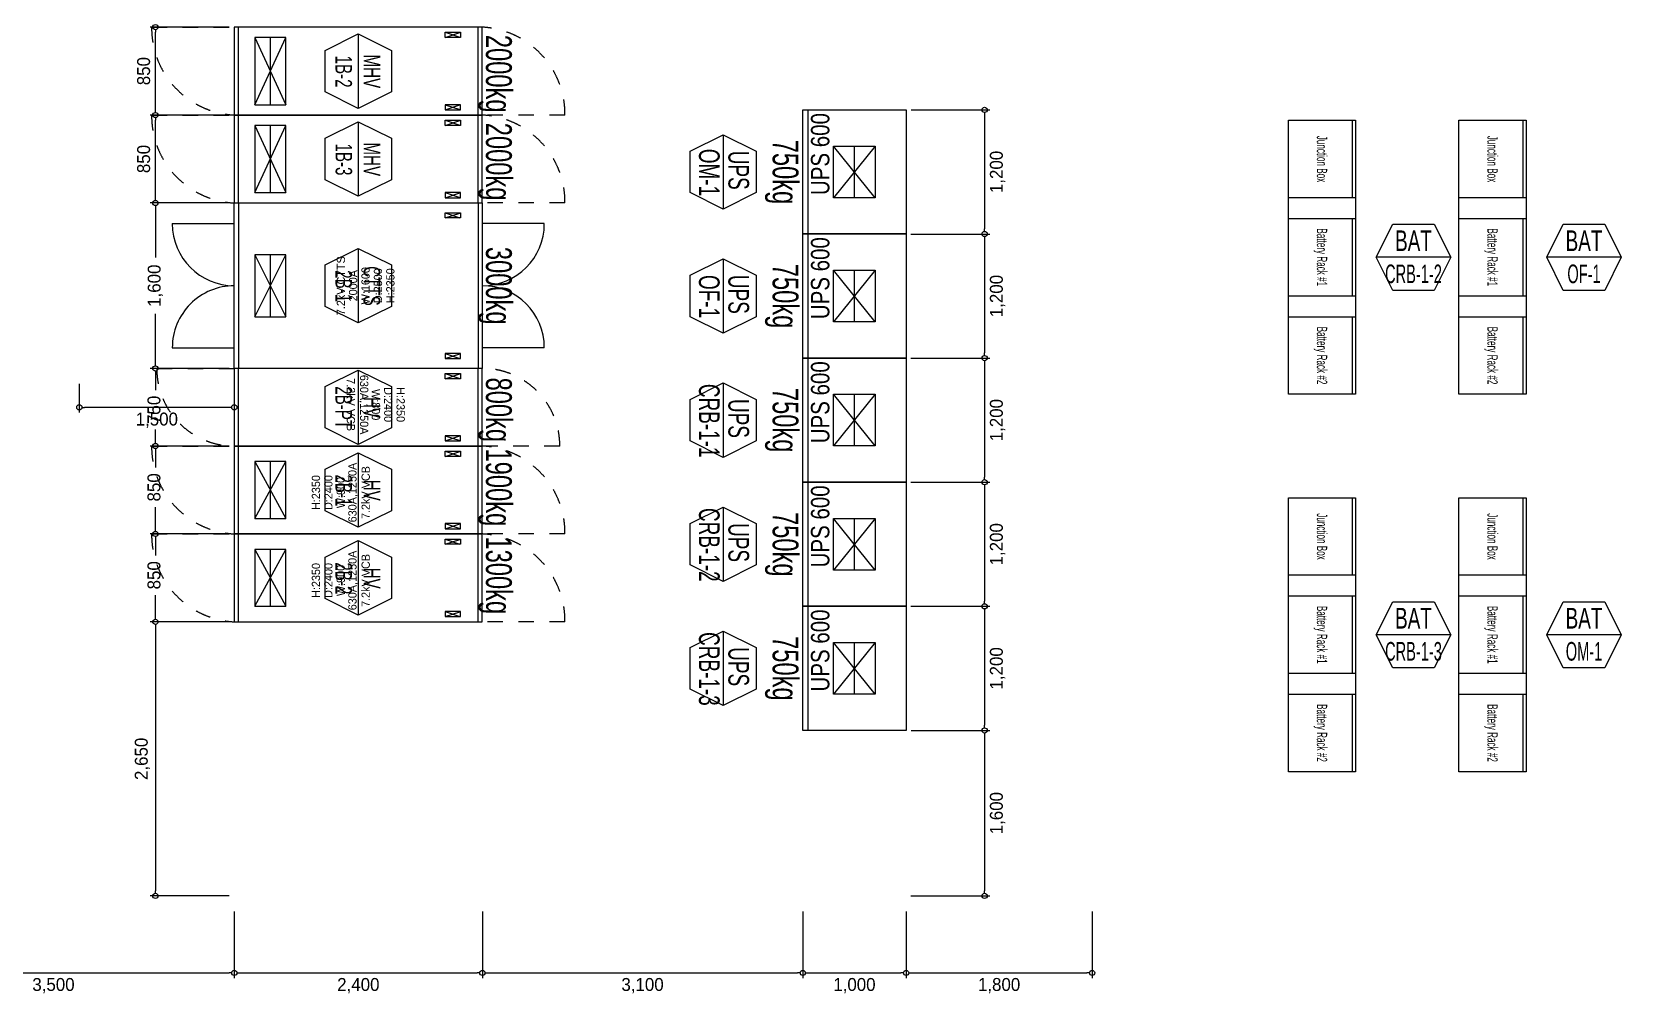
# Model space of a CAD drawing. Header units: millimetres. Extents: x 89978 to 501025, y -351975 to 835730.
# Drawn here: x 145494 to 160874, y -245645 to -236340 of the extents above; entities that cross this region are included whole.
import ezdxf
from ezdxf.enums import TextEntityAlignment as Align

# ---------------------------------------------------------------- set-up
doc = ezdxf.new("R2010")
doc.units = ezdxf.units.MM
doc.header["$LTSCALE"] = 150
doc.linetypes.add('D1', pattern=[3, 1, -1, 1])
doc.layers.get('Defpoints').update_dxf_attribs({"color": 150})
for name, color, linetype in [('------00 Switch Gear', 3, 'Continuous'), ('------00 Switch Gear_Number', 1, 'Continuous'), ('-----36 Dimension', 1, 'Continuous'), ('20251030_전기하중검토', 241, 'Continuous'), ('e-panel-name', 7, 'Continuous')]:
    doc.layers.add(name, color=color, linetype=linetype)
doc.layers.add('NOPLOT', color=191, linetype='Continuous', plot=False)
doc.styles.add('ELEC', font='')
doc.styles.get('ELEC').set_extended_font_data('Dotum')
doc.dimstyles.new('ELEC', dxfattribs={"dimscale": 100, "dimtxt": 2, "dimasz": 1, "dimexe": 2, "dimexo": 1, "dimgap": 1, "dimtad": 1, "dimdec": 0, "dimrnd": 0.25, "dimzin": 9, "dimdsep": 32, "dimlunit": 6, "dimtxsty": 'ELEC', "dimblk": 'Z_DOT', "dimcen": 3, "dimclrd": 7, "dimclre": 7, "dimclrt": 3, "dimadec": 0, "dimazin": 0, "dimtfac": 1, "dimtdec": 0, "dimtix": 1, "dimtmove": 2, "dimatfit": 1, "dimfxl": 1, "dimarcsym": 0})

# ---------------------------------------------------------------- blocks, each defined once
blk = doc.blocks.new('A$C2e8f9a8b')
at = {"color": 0}
blk.add_line((30, 750), (30, 0), dxfattribs=at)
blk.add_lwpolyline([(650, 0), (0, 0), (0, 750), (650, 750)], close=True, dxfattribs=at)
blk = doc.blocks.new('UPS 600kV')
at = {"layer": '------00 Switch Gear'}
blk.add_line((800, 850), (-402, 850), dxfattribs=at)
blk.add_lwpolyline([(798, -100), (-402, -100), (-402, 900), (798, 900)], close=True, dxfattribs=at)
at = {"layer": 'NOPLOT'}
for p, q in [((-52, 199), (448, 601)), ((448, 199), (-52, 601)), ((-52, 400), (448, 400))]:
    blk.add_line(p, q, dxfattribs=at)
blk.add_lwpolyline([(448, 601), (448, 199), (-52, 199), (-52, 601)], close=True, dxfattribs=at)
at = {"layer": 'NOPLOT', "style": 'ELEC', "width": 0.85}
blk.add_text('UPS 600', height=178.2, dxfattribs=at).set_placement((-26, 731), align=Align.MIDDLE_LEFT)
blk = doc.blocks.new('850X2400')
at = {"layer": '------00 Switch Gear'}
for p, q in [((-2360, 850), (-2360, 0)), ((-40, 850), (-40, 0))]:
    blk.add_line(p, q, dxfattribs=at)
at = {"layer": '------00 Switch Gear', "linetype": 'D1'}
for p, q in [((-2040, 800), (-2190, 750)), ((-2040, 750), (-2190, 800)), ((-2040, 50), (-2190, 100)), ((-2040, 100), (-2190, 50))]:
    blk.add_line(p, q, dxfattribs=at)
at = {"layer": '------00 Switch Gear'}
blk.add_lwpolyline([(-2400, 850), (-2400, 0), (0, 0), (0, 850)], close=True, dxfattribs=at)
at = {"layer": '------00 Switch Gear', "linetype": 'D1'}
for points in [[(-2190, 800), (-2190, 750), (-2040, 750), (-2040, 800)], [(-2190, 50), (-2190, 100), (-2040, 100), (-2040, 50)]]:
    blk.add_lwpolyline(points, close=True, dxfattribs=at)
at = {"layer": 'NOPLOT', "linetype": 'D1'}
for p, q in [((-3200, 850), (-2400, 850)), ((800, 0), (0, 0))]:
    blk.add_line(p, q, dxfattribs=at)
for centre, start, end in [((-2356, 843), 179.5156, 267.013), ((-44, 7), 359.5156, 87.013)]:
    blk.add_arc(centre, 844, start, end, dxfattribs=at)
blk = doc.blocks.new('_DOTBLANK')
at = {"color": 0, "linetype": 'ByBlock'}
blk.add_line((-0.5, 0), (-1, 0), dxfattribs=at)
blk.add_circle((0, 0), 0.5, dxfattribs=at)
blk = doc.blocks.new('*D839')
at = {"layer": '-----36 Dimension', "color": 0, "lineweight": -2, "transparency": 16777216}
for p, q in [((147404, -237995), (146640, -237995)), ((146690, -238045), (146690, -238523)), ((146690, -239545), (146690, -239067)), ((147404, -239595), (146640, -239595))]:
    blk.add_line(p, q, dxfattribs=at)
at = {"layer": 'Defpoints', "color": 0, "transparency": 16777216}
for p in [(147454, -237995), (146690, -239595), (147454, -239595)]:
    blk.add_point(p, dxfattribs=at)
at = {"layer": '-----36 Dimension', "color": 0, "lineweight": -2, "transparency": 16777216, "xscale": 50, "yscale": 50, "zscale": 50}
for p, rotation in [((146690, -237995), 90), ((146690, -239595), 270)]:
    blk.add_blockref('_DOTBLANK', p, dxfattribs=dict(at, rotation=rotation))
at = {"layer": '-----36 Dimension', "color": 0, "transparency": 16777216, "insert": (146690, -238795), "char_height": 125, "attachment_point": 5, "rotation": 90, "style": 'ELEC'}
blk.add_mtext('1,600', dxfattribs=at)
blk = doc.blocks.new('Z_DOT')
for p, q in [((-2, 0), (2, 0)), ((0, -2), (0, 2))]:
    blk.add_line(p, q)
for radius in [2.5, 1.25]:
    blk.add_circle((0, 0), radius)
blk = doc.blocks.new('1600X2400')
at = {"layer": '------00 Switch Gear', "linetype": 'Continuous'}
for p, q in [((-2360, 855), (-2360, 1600)), ((-42, 0), (-42, 1600)), ((-2360, 0), (-2360, 855))]:
    blk.add_line(p, q, dxfattribs=at)
at = {"layer": '------00 Switch Gear', "linetype": 'D1'}
for p, q in [((-2040, 1505), (-2190, 1455)), ((-2040, 1455), (-2190, 1505)), ((-2040, 95), (-2190, 145)), ((-2040, 145), (-2190, 95))]:
    blk.add_line(p, q, dxfattribs=at)
at = {"layer": '------00 Switch Gear'}
blk.add_lwpolyline([(0, 1600), (0, 0), (-2400, 0), (-2400, 1600)], close=True, dxfattribs=at)
at = {"layer": '------00 Switch Gear', "linetype": 'D1'}
for points in [[(-2190, 1505), (-2190, 1455), (-2040, 1455), (-2040, 1505)], [(-2190, 95), (-2190, 145), (-2040, 145), (-2040, 95)]]:
    blk.add_lwpolyline(points, close=True, dxfattribs=at)
at = {"layer": 'NOPLOT', "linetype": 'ByBlock'}
for p, q in [((-3000, 1400), (-2400, 1400)), ((600, 1400), (0, 1400)), ((-3000, 200), (-2400, 200)), ((600, 200), (0, 200))]:
    blk.add_line(p, q, dxfattribs=at)
for centre, start, end in [((-2400, 1400), 180, 270), ((0, 1400), 270, 0), ((-2400, 200), 90, 180), ((0, 200), 0, 90)]:
    blk.add_arc(centre, 600, start, end, dxfattribs=at)
blk = doc.blocks.new('*D840')
at = {"layer": '-----36 Dimension', "color": 0, "lineweight": -2, "transparency": 16777216}
for p, q in [((147404, -239595), (146640, -239595)), ((146690, -239645), (146690, -239806)), ((146690, -240295), (146690, -240184)), ((147404, -240345), (146640, -240345))]:
    blk.add_line(p, q, dxfattribs=at)
at = {"layer": 'Defpoints', "color": 0, "transparency": 16777216}
for p in [(147454, -239595), (146690, -240345), (147454, -240345)]:
    blk.add_point(p, dxfattribs=at)
at = {"layer": '-----36 Dimension', "color": 0, "lineweight": -2, "transparency": 16777216, "xscale": 50, "yscale": 50, "zscale": 50}
for p, rotation in [((146690, -239595), 90), ((146690, -240345), 270)]:
    blk.add_blockref('_DOTBLANK', p, dxfattribs=dict(at, rotation=rotation))
at = {"layer": '-----36 Dimension', "color": 0, "transparency": 16777216, "insert": (146677, -239995), "char_height": 125, "attachment_point": 5, "rotation": 90, "style": 'ELEC'}
blk.add_mtext('750', dxfattribs=at)
blk = doc.blocks.new('750X2400')
at = {"layer": '------00 Switch Gear'}
for p, q in [((-2360, 750), (-2360, 0)), ((-42, 750), (-42, 0))]:
    blk.add_line(p, q, dxfattribs=at)
at = {"layer": '------00 Switch Gear', "linetype": 'D1'}
for p, q in [((-2040, 700), (-2190, 650)), ((-2040, 650), (-2190, 700)), ((-2040, 50), (-2190, 100)), ((-2040, 100), (-2190, 50))]:
    blk.add_line(p, q, dxfattribs=at)
at = {"layer": '------00 Switch Gear'}
blk.add_lwpolyline([(-2400, 750), (-2400, 0), (0, 0), (0, 750)], close=True, dxfattribs=at)
at = {"layer": '------00 Switch Gear', "linetype": 'D1'}
for points in [[(-2190, 700), (-2190, 650), (-2040, 650), (-2040, 700)], [(-2190, 50), (-2190, 100), (-2040, 100), (-2040, 50)]]:
    blk.add_lwpolyline(points, close=True, dxfattribs=at)
at = {"layer": 'NOPLOT', "linetype": 'D1'}
for p, q in [((-3150, 750), (-2400, 750)), ((750, 0), (0, 0))]:
    blk.add_line(p, q, dxfattribs=at)
for centre, start, end in [((-2400, 750), 180, 270), ((0, 0), 0, 90)]:
    blk.add_arc(centre, 750, start, end, dxfattribs=at)
blk = doc.blocks.new('*D846')
at = {"layer": '-----36 Dimension', "color": 0, "lineweight": -2, "transparency": 16777216}
for p, q in [((143954, -244845), (143954, -245489)), ((147454, -244845), (147454, -245489)), ((144004, -245439), (147404, -245439))]:
    blk.add_line(p, q, dxfattribs=at)
at = {"layer": 'Defpoints', "color": 0, "transparency": 16777216}
for p in [(143954, -243595), (147454, -243595, 0), (147454, -245439)]:
    blk.add_point(p, dxfattribs=at)
at = {"layer": '-----36 Dimension', "color": 0, "lineweight": -2, "transparency": 16777216, "xscale": 50, "yscale": 50, "zscale": 50, "rotation": 180}
blk.add_blockref('_DOTBLANK', (143954, -245439), dxfattribs=at)
at = {"layer": '-----36 Dimension', "color": 0, "lineweight": -2, "transparency": 16777216, "xscale": 50, "yscale": 50, "zscale": 50}
blk.add_blockref('_DOTBLANK', (147454, -245439), dxfattribs=at)
at = {"layer": '-----36 Dimension', "color": 0, "transparency": 16777216, "insert": (145704, -245563), "char_height": 125, "attachment_point": 5, "style": 'ELEC'}
blk.add_mtext('3,500', dxfattribs=at)
blk = doc.blocks.new('*D847')
at = {"layer": '-----36 Dimension', "color": 0, "lineweight": -2, "transparency": 16777216}
for p, q in [((147454, -244845), (147454, -245489)), ((149854, -244845), (149854, -245489)), ((147504, -245439), (149804, -245439))]:
    blk.add_line(p, q, dxfattribs=at)
at = {"layer": 'Defpoints', "color": 0, "transparency": 16777216}
for p in [(147454, -243595, 0), (149854, -243595), (149854, -245439)]:
    blk.add_point(p, dxfattribs=at)
at = {"layer": '-----36 Dimension', "color": 0, "lineweight": -2, "transparency": 16777216, "xscale": 50, "yscale": 50, "zscale": 50, "rotation": 180}
blk.add_blockref('_DOTBLANK', (147454, -245439), dxfattribs=at)
at = {"layer": '-----36 Dimension', "color": 0, "lineweight": -2, "transparency": 16777216, "xscale": 50, "yscale": 50, "zscale": 50}
blk.add_blockref('_DOTBLANK', (149854, -245439), dxfattribs=at)
at = {"layer": '-----36 Dimension', "color": 0, "transparency": 16777216, "insert": (148654, -245563), "char_height": 125, "attachment_point": 5, "style": 'ELEC'}
blk.add_mtext('2,400', dxfattribs=at)
blk = doc.blocks.new('*D848')
at = {"layer": '-----36 Dimension', "color": 0, "lineweight": -2, "transparency": 16777216}
for p, q in [((149854, -244845), (149854, -245489)), ((152954, -244845), (152954, -245489)), ((149904, -245439), (152904, -245439))]:
    blk.add_line(p, q, dxfattribs=at)
at = {"layer": 'Defpoints', "color": 0, "transparency": 16777216}
for p in [(149854, -243595), (152954, -243595), (152954, -245439)]:
    blk.add_point(p, dxfattribs=at)
at = {"layer": '-----36 Dimension', "color": 0, "lineweight": -2, "transparency": 16777216, "xscale": 50, "yscale": 50, "zscale": 50, "rotation": 180}
blk.add_blockref('_DOTBLANK', (149854, -245439), dxfattribs=at)
at = {"layer": '-----36 Dimension', "color": 0, "lineweight": -2, "transparency": 16777216, "xscale": 50, "yscale": 50, "zscale": 50}
blk.add_blockref('_DOTBLANK', (152954, -245439), dxfattribs=at)
at = {"layer": '-----36 Dimension', "color": 0, "transparency": 16777216, "insert": (151404, -245563), "char_height": 125, "attachment_point": 5, "style": 'ELEC'}
blk.add_mtext('3,100', dxfattribs=at)
blk = doc.blocks.new('*D849')
at = {"layer": '-----36 Dimension', "color": 0, "lineweight": -2, "transparency": 16777216}
for p, q in [((153954, -244845), (153954, -245489)), ((155754, -244845), (155754, -245489)), ((154004, -245439), (155704, -245439))]:
    blk.add_line(p, q, dxfattribs=at)
at = {"layer": 'Defpoints', "color": 0, "transparency": 16777216}
for p in [(153954, -243595), (155754, -243595), (155754, -245439)]:
    blk.add_point(p, dxfattribs=at)
at = {"layer": '-----36 Dimension', "color": 0, "lineweight": -2, "transparency": 16777216, "xscale": 50, "yscale": 50, "zscale": 50, "rotation": 180}
blk.add_blockref('_DOTBLANK', (153954, -245439), dxfattribs=at)
at = {"layer": '-----36 Dimension', "color": 0, "lineweight": -2, "transparency": 16777216, "xscale": 50, "yscale": 50, "zscale": 50}
blk.add_blockref('_DOTBLANK', (155754, -245439), dxfattribs=at)
at = {"layer": '-----36 Dimension', "color": 0, "transparency": 16777216, "insert": (154854, -245563), "char_height": 125, "attachment_point": 5, "style": 'ELEC'}
blk.add_mtext('1,800', dxfattribs=at)
blk = doc.blocks.new('*D850')
at = {"layer": '-----36 Dimension', "color": 0, "lineweight": -2, "transparency": 16777216}
for p, q in [((154004, -241895), (154764, -241895)), ((154714, -241945), (154714, -243045)), ((154004, -243095), (154764, -243095))]:
    blk.add_line(p, q, dxfattribs=at)
at = {"layer": 'Defpoints', "color": 0, "transparency": 16777216}
for p in [(153954, -241895, 0), (153954, -243095, 0), (154714, -243095)]:
    blk.add_point(p, dxfattribs=at)
at = {"layer": '-----36 Dimension', "color": 0, "lineweight": -2, "transparency": 16777216, "xscale": 50, "yscale": 50, "zscale": 50}
for p, rotation in [((154714, -241895), 90), ((154714, -243095), 270)]:
    blk.add_blockref('_DOTBLANK', p, dxfattribs=dict(at, rotation=rotation))
at = {"layer": '-----36 Dimension', "color": 0, "transparency": 16777216, "insert": (154839, -242495), "char_height": 125, "attachment_point": 5, "rotation": 90, "style": 'ELEC'}
blk.add_mtext('1,200', dxfattribs=at)
blk = doc.blocks.new('*D851')
at = {"layer": '-----36 Dimension', "color": 0, "lineweight": -2, "transparency": 16777216}
for p, q in [((154004, -240695), (154764, -240695)), ((154714, -240745), (154714, -241845)), ((154000, -241895), (154764, -241895))]:
    blk.add_line(p, q, dxfattribs=at)
at = {"layer": 'Defpoints', "color": 0, "transparency": 16777216}
for p in [(153954, -240695, 0), (153950, -241895, 0), (154714, -241895)]:
    blk.add_point(p, dxfattribs=at)
at = {"layer": '-----36 Dimension', "color": 0, "lineweight": -2, "transparency": 16777216, "xscale": 50, "yscale": 50, "zscale": 50}
for p, rotation in [((154714, -240695), 90), ((154714, -241895), 270)]:
    blk.add_blockref('_DOTBLANK', p, dxfattribs=dict(at, rotation=rotation))
at = {"layer": '-----36 Dimension', "color": 0, "transparency": 16777216, "insert": (154839, -241295), "char_height": 125, "attachment_point": 5, "rotation": 90, "style": 'ELEC'}
blk.add_mtext('1,200', dxfattribs=at)
blk = doc.blocks.new('*D852')
at = {"layer": '-----36 Dimension', "color": 0, "lineweight": -2, "transparency": 16777216}
for p, q in [((154004, -239495), (154764, -239495)), ((154714, -239545), (154714, -240645)), ((154000, -240695), (154764, -240695))]:
    blk.add_line(p, q, dxfattribs=at)
at = {"layer": 'Defpoints', "color": 0, "transparency": 16777216}
for p in [(153954, -239495, 0), (153950, -240695, 0), (154714, -240695)]:
    blk.add_point(p, dxfattribs=at)
at = {"layer": '-----36 Dimension', "color": 0, "lineweight": -2, "transparency": 16777216, "xscale": 50, "yscale": 50, "zscale": 50}
for p, rotation in [((154714, -239495), 90), ((154714, -240695), 270)]:
    blk.add_blockref('_DOTBLANK', p, dxfattribs=dict(at, rotation=rotation))
at = {"layer": '-----36 Dimension', "color": 0, "transparency": 16777216, "insert": (154839, -240095), "char_height": 125, "attachment_point": 5, "rotation": 90, "style": 'ELEC'}
blk.add_mtext('1,200', dxfattribs=at)
blk = doc.blocks.new('*D853')
at = {"layer": '-----36 Dimension', "color": 0, "lineweight": -2, "transparency": 16777216}
for p, q in [((154004, -238295), (154764, -238295)), ((154714, -238345), (154714, -239445)), ((154000, -239495), (154764, -239495))]:
    blk.add_line(p, q, dxfattribs=at)
at = {"layer": 'Defpoints', "color": 0, "transparency": 16777216}
for p in [(153954, -238295, 0), (153950, -239495, 0), (154714, -239495)]:
    blk.add_point(p, dxfattribs=at)
at = {"layer": '-----36 Dimension', "color": 0, "lineweight": -2, "transparency": 16777216, "xscale": 50, "yscale": 50, "zscale": 50}
for p, rotation in [((154714, -238295), 90), ((154714, -239495), 270)]:
    blk.add_blockref('_DOTBLANK', p, dxfattribs=dict(at, rotation=rotation))
at = {"layer": '-----36 Dimension', "color": 0, "transparency": 16777216, "insert": (154839, -238895), "char_height": 125, "attachment_point": 5, "rotation": 90, "style": 'ELEC'}
blk.add_mtext('1,200', dxfattribs=at)
blk = doc.blocks.new('*D854')
at = {"layer": '-----36 Dimension', "color": 0, "lineweight": -2, "transparency": 16777216}
for p, q in [((154004, -237095), (154764, -237095)), ((154714, -237145), (154714, -238245)), ((154000, -238295), (154764, -238295))]:
    blk.add_line(p, q, dxfattribs=at)
at = {"layer": 'Defpoints', "color": 0, "transparency": 16777216}
for p in [(153954, -237095, 0), (153950, -238295, 0), (154714, -238295)]:
    blk.add_point(p, dxfattribs=at)
at = {"layer": '-----36 Dimension', "color": 0, "lineweight": -2, "transparency": 16777216, "xscale": 50, "yscale": 50, "zscale": 50}
for p, rotation in [((154714, -237095), 90), ((154714, -238295), 270)]:
    blk.add_blockref('_DOTBLANK', p, dxfattribs=dict(at, rotation=rotation))
at = {"layer": '-----36 Dimension', "color": 0, "transparency": 16777216, "insert": (154839, -237695), "char_height": 125, "attachment_point": 5, "rotation": 90, "style": 'ELEC'}
blk.add_mtext('1,200', dxfattribs=at)
blk = doc.blocks.new('*D899')
at = {"layer": '-----36 Dimension', "color": 0, "lineweight": -2, "transparency": 16777216}
for p, q in [((147404, -237145), (146640, -237145)), ((146690, -237945), (146690, -237195)), ((147404, -237995), (146640, -237995))]:
    blk.add_line(p, q, dxfattribs=at)
at = {"layer": 'Defpoints', "color": 0, "transparency": 16777216}
for p in [(146690, -237145), (147454, -237145), (147454, -237995)]:
    blk.add_point(p, dxfattribs=at)
at = {"layer": '-----36 Dimension', "color": 0, "lineweight": -2, "transparency": 16777216, "xscale": 50, "yscale": 50, "zscale": 50}
for p, rotation in [((146690, -237145), 90), ((146690, -237995), 270)]:
    blk.add_blockref('_DOTBLANK', p, dxfattribs=dict(at, rotation=rotation))
at = {"layer": '-----36 Dimension', "color": 0, "transparency": 16777216, "insert": (146577, -237570), "char_height": 125, "attachment_point": 5, "rotation": 90, "style": 'ELEC'}
blk.add_mtext('850', dxfattribs=at)
blk = doc.blocks.new('*D856')
at = {"layer": '-----36 Dimension', "color": 0, "lineweight": -2, "transparency": 16777216}
for p, q in [((147404, -236295), (146640, -236295)), ((146690, -237095), (146690, -236345)), ((147404, -237145), (146640, -237145))]:
    blk.add_line(p, q, dxfattribs=at)
at = {"layer": 'Defpoints', "color": 0, "transparency": 16777216}
for p in [(146690, -236295), (147454, -236295), (147454, -237145)]:
    blk.add_point(p, dxfattribs=at)
at = {"layer": '-----36 Dimension', "color": 0, "lineweight": -2, "transparency": 16777216, "xscale": 50, "yscale": 50, "zscale": 50}
for p, rotation in [((146690, -236295), 90), ((146690, -237145), 270)]:
    blk.add_blockref('_DOTBLANK', p, dxfattribs=dict(at, rotation=rotation))
at = {"layer": '-----36 Dimension', "color": 0, "transparency": 16777216, "insert": (146577, -236720), "char_height": 125, "attachment_point": 5, "rotation": 90, "style": 'ELEC'}
blk.add_mtext('850', dxfattribs=at)
blk = doc.blocks.new('*D860')
at = {"layer": '-----36 Dimension', "color": 0, "lineweight": -2, "transparency": 16777216}
for p, q in [((152954, -244845), (152954, -245489)), ((153954, -244845), (153954, -245489)), ((153004, -245439), (153904, -245439))]:
    blk.add_line(p, q, dxfattribs=at)
at = {"layer": 'Defpoints', "color": 0, "transparency": 16777216}
for p in [(152954, -243595), (153954, -243595), (153954, -245439)]:
    blk.add_point(p, dxfattribs=at)
at = {"layer": '-----36 Dimension', "color": 0, "lineweight": -2, "transparency": 16777216, "xscale": 50, "yscale": 50, "zscale": 50, "rotation": 180}
blk.add_blockref('_DOTBLANK', (152954, -245439), dxfattribs=at)
at = {"layer": '-----36 Dimension', "color": 0, "lineweight": -2, "transparency": 16777216, "xscale": 50, "yscale": 50, "zscale": 50}
blk.add_blockref('_DOTBLANK', (153954, -245439), dxfattribs=at)
at = {"layer": '-----36 Dimension', "color": 0, "transparency": 16777216, "insert": (153454, -245563), "char_height": 125, "attachment_point": 5, "style": 'ELEC'}
blk.add_mtext('1,000', dxfattribs=at)
blk = doc.blocks.new('*D803')
at = {"layer": '-----36 Dimension', "color": 0, "lineweight": -2, "transparency": 16777216}
for p, q in [((154004, -243095), (154764, -243095)), ((154714, -243145), (154714, -244645)), ((154000, -244695), (154764, -244695))]:
    blk.add_line(p, q, dxfattribs=at)
at = {"layer": 'Defpoints', "color": 0, "transparency": 16777216}
for p in [(153954, -243095), (153950, -244695), (154714, -244695)]:
    blk.add_point(p, dxfattribs=at)
at = {"layer": '-----36 Dimension', "color": 0, "lineweight": -2, "transparency": 16777216, "xscale": 50, "yscale": 50, "zscale": 50}
for p, rotation in [((154714, -243095), 90), ((154714, -244695), 270)]:
    blk.add_blockref('_DOTBLANK', p, dxfattribs=dict(at, rotation=rotation))
at = {"layer": '-----36 Dimension', "color": 0, "transparency": 16777216, "insert": (154839, -243895), "char_height": 125, "attachment_point": 5, "rotation": 90, "style": 'ELEC'}
blk.add_mtext('1,600', dxfattribs=at)
blk = doc.blocks.new('*D804')
at = {"layer": '-----36 Dimension', "color": 0, "lineweight": -2, "transparency": 16777216}
for p, q in [((145954, -239745), (145954, -240021)), ((147454, -239745), (147454, -240021)), ((147404, -239971), (146004, -239971))]:
    blk.add_line(p, q, dxfattribs=at)
at = {"layer": 'Defpoints', "color": 0, "transparency": 16777216}
for p in [(145954, -239695), (147454, -239695), (145954, -239971)]:
    blk.add_point(p, dxfattribs=at)
at = {"layer": '-----36 Dimension', "color": 0, "lineweight": -2, "transparency": 16777216, "xscale": 50, "yscale": 50, "zscale": 50, "rotation": 180}
blk.add_blockref('_DOTBLANK', (145954, -239971), dxfattribs=at)
at = {"layer": '-----36 Dimension', "color": 0, "lineweight": -2, "transparency": 16777216, "xscale": 50, "yscale": 50, "zscale": 50}
blk.add_blockref('_DOTBLANK', (147454, -239971), dxfattribs=at)
at = {"layer": '-----36 Dimension', "color": 0, "transparency": 16777216, "insert": (146704, -240096), "char_height": 125, "attachment_point": 5, "style": 'ELEC'}
blk.add_mtext('1,500', dxfattribs=at)
blk = doc.blocks.new('*D827')
at = {"layer": '-----36 Dimension', "color": 0, "lineweight": -2, "transparency": 16777216}
for p, q in [((147404, -240345), (146640, -240345)), ((146690, -240395), (146690, -240554)), ((146690, -241145), (146690, -240936)), ((147404, -241195), (146640, -241195))]:
    blk.add_line(p, q, dxfattribs=at)
at = {"layer": 'Defpoints', "color": 0, "transparency": 16777216}
for p in [(147454, -240345), (146690, -241195), (147454, -241195)]:
    blk.add_point(p, dxfattribs=at)
at = {"layer": '-----36 Dimension', "color": 0, "lineweight": -2, "transparency": 16777216, "xscale": 50, "yscale": 50, "zscale": 50}
for p, rotation in [((146690, -240345), 90), ((146690, -241195), 270)]:
    blk.add_blockref('_DOTBLANK', p, dxfattribs=dict(at, rotation=rotation))
at = {"layer": '-----36 Dimension', "color": 0, "transparency": 16777216, "insert": (146677, -240745), "char_height": 125, "attachment_point": 5, "rotation": 90, "style": 'ELEC'}
blk.add_mtext('850', dxfattribs=at)
blk = doc.blocks.new('*D828')
at = {"layer": '-----36 Dimension', "color": 0, "lineweight": -2, "transparency": 16777216}
for p, q in [((147404, -241195), (146640, -241195)), ((146690, -241245), (146690, -241404)), ((146690, -241995), (146690, -241786)), ((147404, -242045), (146640, -242045))]:
    blk.add_line(p, q, dxfattribs=at)
at = {"layer": 'Defpoints', "color": 0, "transparency": 16777216}
for p in [(147454, -241195), (146690, -242045), (147454, -242045)]:
    blk.add_point(p, dxfattribs=at)
at = {"layer": '-----36 Dimension', "color": 0, "lineweight": -2, "transparency": 16777216, "xscale": 50, "yscale": 50, "zscale": 50}
for p, rotation in [((146690, -241195), 90), ((146690, -242045), 270)]:
    blk.add_blockref('_DOTBLANK', p, dxfattribs=dict(at, rotation=rotation))
at = {"layer": '-----36 Dimension', "color": 0, "transparency": 16777216, "insert": (146677, -241595), "char_height": 125, "attachment_point": 5, "rotation": 90, "style": 'ELEC'}
blk.add_mtext('850', dxfattribs=at)
blk = doc.blocks.new('*D838')
at = {"layer": '-----36 Dimension', "color": 0, "lineweight": -2, "transparency": 16777216}
for p, q in [((147404, -242045), (146640, -242045)), ((146690, -242095), (146690, -244645)), ((147404, -244695), (146640, -244695))]:
    blk.add_line(p, q, dxfattribs=at)
at = {"layer": 'Defpoints', "color": 0, "transparency": 16777216}
for p in [(147454, -242045), (146690, -244695), (147454, -244695)]:
    blk.add_point(p, dxfattribs=at)
at = {"layer": '-----36 Dimension', "color": 0, "lineweight": -2, "transparency": 16777216, "xscale": 50, "yscale": 50, "zscale": 50}
for p, rotation in [((146690, -242045), 90), ((146690, -244695), 270)]:
    blk.add_blockref('_DOTBLANK', p, dxfattribs=dict(at, rotation=rotation))
at = {"layer": '-----36 Dimension', "color": 0, "transparency": 16777216, "insert": (146565, -243370), "char_height": 125, "attachment_point": 5, "rotation": 90, "style": 'ELEC'}
blk.add_mtext('2,650', dxfattribs=at)

msp = doc.modelspace()

# ---------------------------------------------------------------- linework, layer by layer
at = {"layer": '------00 Switch Gear', "elevation": 0}
for points in [[(157653.6, -237195), (158303.6, -237195), (158303.6, -239845), (157653.6, -239845)], [(157653.6, -237195), (158303.6, -237195), (158303.6, -239845), (157653.6, -239845)], [(157653.6, -240845), (158303.6, -240845), (158303.6, -243495), (157653.6, -243495)], [(157653.6, -240845), (158303.6, -240845), (158303.6, -243495), (157653.6, -243495)]]:
    msp.add_lwpolyline(points, close=True, dxfattribs=at)
at = {"layer": '------00 Switch Gear'}
for points in [[(159303.6, -237195), (159953.6, -237195), (159953.6, -239845), (159303.6, -239845)], [(159303.6, -237195), (159953.6, -237195), (159953.6, -239845), (159303.6, -239845)], [(159303.6, -240845), (159953.6, -240845), (159953.6, -243495), (159303.6, -243495)], [(159303.6, -240845), (159953.6, -240845), (159953.6, -243495), (159303.6, -243495)]]:
    msp.add_lwpolyline(points, close=True, dxfattribs=at)
at = {"layer": '------00 Switch Gear_Number', "color": 1, "lineweight": -2}
for points in [[(148653.6, -236360), (148653.6, -237080), (148333.6, -236920.3), (148333.6, -236519.6), (148653.6, -236360), (148973.6, -236519.6), (148973.6, -236920.3), (148653.6, -237080)], [(148653.6, -237210), (148653.6, -237930), (148333.6, -237770.3), (148333.6, -237369.6), (148653.6, -237210), (148973.6, -237369.6), (148973.6, -237770.3), (148653.6, -237930)], [(148653.6, -238435), (148653.6, -239155), (148333.6, -238995.3), (148333.6, -238594.6), (148653.6, -238435), (148973.6, -238594.6), (148973.6, -238995.3), (148653.6, -239155)], [(148653.6, -239610), (148653.6, -240330), (148333.6, -240170.3), (148333.6, -239769.6), (148653.6, -239610), (148973.6, -239769.6), (148973.6, -240170.3), (148653.6, -240330)], [(148653.6, -240410), (148653.6, -241130), (148333.6, -240970.3), (148333.6, -240569.6), (148653.6, -240410), (148973.6, -240569.6), (148973.6, -240970.3), (148653.6, -241130)], [(148653.6, -241260), (148653.6, -241980), (148333.6, -241820.3), (148333.6, -241419.6), (148653.6, -241260), (148973.6, -241419.6), (148973.6, -241820.3), (148653.6, -241980)]]:
    msp.add_lwpolyline(points, dxfattribs=at)
at = {"layer": '------00 Switch Gear_Number', "color": 1}
for points in [[(152183.2, -237335), (152183.2, -238055), (151863.2, -237895.3), (151863.2, -237494.6), (152183.2, -237335), (152503.2, -237494.6), (152503.2, -237895.3), (152183.2, -238055)], [(152183.2, -238535), (152183.2, -239255), (151863.2, -239095.3), (151863.2, -238694.6), (152183.2, -238535), (152503.2, -238694.6), (152503.2, -239095.3), (152183.2, -239255)], [(152183.2, -239735), (152183.2, -240455), (151863.2, -240295.3), (151863.2, -239894.6), (152183.2, -239735), (152503.2, -239894.6), (152503.2, -240295.3), (152183.2, -240455)], [(152183.2, -240935), (152183.2, -241655), (151863.2, -241495.3), (151863.2, -241094.6), (152183.2, -240935), (152503.2, -241094.6), (152503.2, -241495.3), (152183.2, -241655)], [(152183.2, -242135), (152183.2, -242855), (151863.2, -242695.3), (151863.2, -242294.6), (152183.2, -242135), (152503.2, -242294.6), (152503.2, -242695.3), (152183.2, -242855)]]:
    msp.add_lwpolyline(points, dxfattribs=at)
at = {"layer": '------00 Switch Gear_Number', "elevation": 0}
for points in [[(159223.6, -238520), (158503.6, -238520), (158663.2, -238200), (159063.9, -238200), (159223.6, -238520), (159063.9, -238840), (158663.2, -238840), (158503.6, -238520)], [(159223.6, -238520), (158503.6, -238520), (158663.2, -238200), (159063.9, -238200), (159223.6, -238520), (159063.9, -238840), (158663.2, -238840), (158503.6, -238520)], [(159223.6, -242170), (158503.6, -242170), (158663.2, -241850), (159063.9, -241850), (159223.6, -242170), (159063.9, -242490), (158663.2, -242490), (158503.6, -242170)], [(159223.6, -242170), (158503.6, -242170), (158663.2, -241850), (159063.9, -241850), (159223.6, -242170), (159063.9, -242490), (158663.2, -242490), (158503.6, -242170)]]:
    msp.add_lwpolyline(points, dxfattribs=at)
at = {"layer": '------00 Switch Gear_Number'}
for points in [[(160873.6, -238520), (160153.6, -238520), (160313.2, -238200), (160713.9, -238200), (160873.6, -238520), (160713.9, -238840), (160313.2, -238840), (160153.6, -238520)], [(160873.6, -238520), (160153.6, -238520), (160313.2, -238200), (160713.9, -238200), (160873.6, -238520), (160713.9, -238840), (160313.2, -238840), (160153.6, -238520)], [(160873.6, -242170), (160153.6, -242170), (160313.2, -241850), (160713.9, -241850), (160873.6, -242170), (160713.9, -242490), (160313.2, -242490), (160153.6, -242170)], [(160873.6, -242170), (160153.6, -242170), (160313.2, -241850), (160713.9, -241850), (160873.6, -242170), (160713.9, -242490), (160313.2, -242490), (160153.6, -242170)]]:
    msp.add_lwpolyline(points, dxfattribs=at)
at = {"layer": 'NOPLOT'}
for p, q in [((147653.6, -237045), (147953.6, -236395)), ((147653.6, -236395), (147953.6, -237045)), ((147803.6, -237045), (147803.6, -236395)), ((147653.6, -237895), (147953.6, -237245)), ((147653.6, -237245), (147953.6, -237895)), ((147803.6, -237895), (147803.6, -237245)), ((147653.6, -239095), (147953.6, -238495)), ((147653.6, -238495), (147953.6, -239095)), ((147803.6, -239095), (147803.6, -238495)), ((147653.6, -241045), (147953.6, -240495)), ((147653.6, -240495), (147953.6, -241045)), ((147803.6, -241045), (147803.6, -240495)), ((147653.6, -241895), (147953.6, -241345)), ((147653.6, -241345), (147953.6, -241895)), ((147803.6, -241895), (147803.6, -241345))]:
    msp.add_line(p, q, dxfattribs=at)
for points in [[(147953.6, -237045), (147953.6, -236395), (147653.6, -236395), (147653.6, -237045)], [(147953.6, -237895), (147953.6, -237245), (147653.6, -237245), (147653.6, -237895)], [(147953.6, -239095), (147953.6, -238495), (147653.6, -238495), (147653.6, -239095)], [(147953.6, -241045), (147953.6, -240495), (147653.6, -240495), (147653.6, -241045)], [(147953.6, -241895), (147953.6, -241345), (147653.6, -241345), (147653.6, -241895)]]:
    msp.add_lwpolyline(points, close=True, dxfattribs=at)

# ---------------------------------------------------------------- block references
at = {"layer": '------00 Switch Gear'}
for name, p, rotation in [('UPS 600kV', (153853.6, -237892.6), 90), ('A$C2e8f9a8b', (158303.6, -237195), 180), ('A$C2e8f9a8b', (158303.6, -237195), 180), ('A$C2e8f9a8b', (159953.6, -237195), 180), ('A$C2e8f9a8b', (159953.6, -237195), 180), ('A$C2e8f9a8b', (158303.6, -238145), 180), ('A$C2e8f9a8b', (158303.6, -238145), 180), ('A$C2e8f9a8b', (159953.6, -238145), 180), ('A$C2e8f9a8b', (159953.6, -238145), 180), ('UPS 600kV', (153853.6, -239092.6), 90), ('A$C2e8f9a8b', (158303.6, -239095), 180), ('A$C2e8f9a8b', (158303.6, -239095), 180), ('A$C2e8f9a8b', (159953.6, -239095), 180), ('A$C2e8f9a8b', (159953.6, -239095), 180), ('UPS 600kV', (153853.6, -240292.6), 90), ('UPS 600kV', (153853.6, -241492.6), 90), ('A$C2e8f9a8b', (158303.6, -240845), 180), ('A$C2e8f9a8b', (158303.6, -240845), 180), ('A$C2e8f9a8b', (159953.6, -240845), 180), ('A$C2e8f9a8b', (159953.6, -240845), 180), ('UPS 600kV', (153853.6, -242692.6), 90), ('A$C2e8f9a8b', (158303.6, -241795), 180), ('A$C2e8f9a8b', (158303.6, -241795), 180), ('A$C2e8f9a8b', (159953.6, -241795), 180), ('A$C2e8f9a8b', (159953.6, -241795), 180), ('A$C2e8f9a8b', (158303.6, -242745), 180), ('A$C2e8f9a8b', (158303.6, -242745), 180), ('A$C2e8f9a8b', (159953.6, -242745), 180), ('A$C2e8f9a8b', (159953.6, -242745), 180)]:
    msp.add_blockref(name, p, dxfattribs=dict(at, rotation=rotation))
at = {"layer": 'e-panel-name', "rotation": 180}
for name, p in [('850X2400', (147453.6, -236295)), ('850X2400', (147453.6, -237145)), ('1600X2400', (147453.6, -237995)), ('750X2400', (147453.6, -239595)), ('850X2400', (147453.6, -240345)), ('850X2400', (147453.6, -241195))]:
    msp.add_blockref(name, p, dxfattribs=at)

# ---------------------------------------------------------------- texts
at = {"layer": '------00 Switch Gear', "style": 'ELEC', "width": 0.6}
for s, p in [('Junction Box', (157978.6, -237570)), ('Junction Box', (157978.6, -237570)), ('Junction Box', (159628.6, -237570)), ('Junction Box', (159628.6, -237570)), ('Battery Rack #1', (157978.6, -238520)), ('Battery Rack #1', (157978.6, -238520)), ('Battery Rack #1', (159628.6, -238520)), ('Battery Rack #1', (159628.6, -238520)), ('Battery Rack #2', (157978.6, -239470)), ('Battery Rack #2', (157978.6, -239470)), ('Battery Rack #2', (159628.6, -239470)), ('Battery Rack #2', (159628.6, -239470)), ('Junction Box', (157978.6, -241220)), ('Junction Box', (157978.6, -241220)), ('Junction Box', (159628.6, -241220)), ('Junction Box', (159628.6, -241220)), ('Battery Rack #1', (157978.6, -242170)), ('Battery Rack #1', (157978.6, -242170)), ('Battery Rack #1', (159628.6, -242170)), ('Battery Rack #1', (159628.6, -242170)), ('Battery Rack #2', (157978.6, -243120)), ('Battery Rack #2', (157978.6, -243120)), ('Battery Rack #2', (159628.6, -243120)), ('Battery Rack #2', (159628.6, -243120))]:
    msp.add_text(s, height=100, rotation=270, dxfattribs=at).set_placement(p, align=Align.MIDDLE_CENTER)
at = {"layer": '------00 Switch Gear_Number', "color": 7, "lineweight": -2, "style": 'ELEC', "width": 0.7}
for s, p in [('1B-2', (148513.9, -236724.4)), ('MHV', (148785.6, -236722.5)), ('1B-3', (148513.9, -237574.4)), ('MHV', (148785.6, -237572.5)), ('2B-1', (148513.9, -238799.4)), ('CTTS', (148785.6, -238797.5)), ('2B-PT', (148513.9, -239974.4)), ('HV', (148785.6, -239972.5)), ('2B-1', (148513.9, -240774.4)), ('HV', (148785.6, -240772.5)), ('2B-2', (148513.9, -241624.4)), ('HV', (148785.6, -241622.5))]:
    msp.add_text(s, height=160, rotation=270, dxfattribs=at).set_placement(p, align=Align.MIDDLE)
at = {"layer": '------00 Switch Gear_Number', "color": 0, "style": 'ELEC', "width": 0.7}
for s, p in [('OM-1', (152049.8, -237700)), ('UPS', (152334.5, -237678.6)), ('OF-1', (152049.8, -238900)), ('UPS', (152334.5, -238878.6)), ('CRB-1-1', (152049.8, -240100)), ('UPS', (152334.5, -240078.6)), ('CRB-1-2', (152049.8, -241300)), ('UPS', (152334.5, -241278.6)), ('CRB-1-3', (152049.8, -242500)), ('UPS', (152334.5, -242478.6))]:
    msp.add_text(s, height=200, rotation=270, dxfattribs=at).set_placement(p, align=Align.MIDDLE_CENTER)
at = {"layer": '------00 Switch Gear_Number', "color": 0, "style": 'ELEC'}
for s, height, width, p in [('BAT', 200, 0.7, (158863.6, -238360)), ('BAT', 200, 0.7, (158863.6, -238360)), ('BAT', 200, 0.7, (160513.6, -238360)), ('BAT', 200, 0.7, (160513.6, -238360)), ('CRB-1-2', 180, 0.6, (158863.6, -238680)), ('CRB-1-2', 180, 0.6, (158863.6, -238680)), ('OF-1', 180, 0.6, (160513.6, -238680)), ('OF-1', 180, 0.6, (160513.6, -238680)), ('BAT', 200, 0.7, (158863.6, -242010)), ('BAT', 200, 0.7, (158863.6, -242010)), ('BAT', 200, 0.7, (160513.6, -242010)), ('BAT', 200, 0.7, (160513.6, -242010)), ('CRB-1-3', 180, 0.6, (158863.6, -242330)), ('CRB-1-3', 180, 0.6, (158863.6, -242330)), ('OM-1', 180, 0.6, (160513.6, -242330)), ('OM-1', 180, 0.6, (160513.6, -242330))]:
    msp.add_text(s, height=height, dxfattribs=dict(at, width=width)).set_placement(p, align=Align.MIDDLE_CENTER)
at = {"layer": '20251030_전기하중검토', "style": 'ELEC', "width": 0.7}
for s, p in [('2000kg', (149983, -236745)), ('2000kg', (149983, -237595)), ('750kg', (152756.5, -237695)), ('3000kg', (149983, -238795)), ('750kg', (152756.5, -238895)), ('800kg', (149983, -239995)), ('750kg', (152756.5, -240095)), ('1900kg', (149983, -240745)), ('750kg', (152756.5, -241295)), ('1300kg', (149983, -241595)), ('750kg', (152756.5, -242495))]:
    msp.add_text(s, height=250, rotation=270, dxfattribs=at).set_placement(p, align=Align.MIDDLE)
at = {"layer": 'NOPLOT', "linetype": 'D1', "style": 'ELEC'}
for s, rotation, p in [('7.2kV CTTS', 90, (148483.6, -238795)), ('2000A', 90, (148603.6, -238795)), ('W:1600', 90, (148723.6, -238795)), ('D:2500', 90, (148843.6, -238795)), ('H:2350', 90, (148963.6, -238795)), ('7.2kV VCB', 270, (148583.6, -239945)), ('630A,1250A', 270, (148703.6, -239945)), ('W:800', 270, (148823.6, -239945)), ('D:2400', 270, (148943.6, -239945)), ('H:2350', 270, (149063.6, -239945)), ('630A,1250A', 90, (148603.6, -240795)), ('H:2350', 90, (148243.6, -240795)), ('D:2400', 90, (148363.6, -240795)), ('W:900', 90, (148483.6, -240795)), ('7.2kV VCB', 90, (148723.6, -240795)), ('630A,1250A', 90, (148603.6, -241645)), ('7.2kV VCB', 90, (148723.6, -241645)), ('H:2350', 90, (148243.6, -241645)), ('D:2400', 90, (148363.6, -241645)), ('W:900', 90, (148483.6, -241645))]:
    msp.add_text(s, height=80, rotation=rotation, dxfattribs=at).set_placement(p, align=Align.MIDDLE)

# ---------------------------------------------------------------- dimensions: what is measured, and where the dimension line sits
at = {"layer": '-----36 Dimension'}
for base, p1, p2, picture, middle in [((146689.8, -236295), (147453.6, -237145), (147453.6, -236295), '*D856', (146577.2, -236720)), ((146689.8, -237145), (147453.6, -237995), (147453.6, -237145), '*D899', (146577.2, -237570)), ((154714.1, -238295, 0), (153953.6, -237095), (153950.4, -238295), '*D854', (154838.8, -237695, 0)), ((154714.1, -239495, 0), (153953.6, -238295), (153950.4, -239495), '*D853', (154838.8, -238895, 0)), ((154714.1, -240695, 0), (153953.6, -239495), (153950.4, -240695), '*D852', (154838.8, -240095, 0)), ((154714.1, -241895, 0), (153953.6, -240695), (153950.4, -241895), '*D851', (154838.8, -241295, 0)), ((154714.1, -243095, 0), (153953.6, -241895), (153953.6, -243095), '*D850', (154838.8, -242495, 0)), ((146689.8, -244695), (147453.6, -242045), (147453.6, -244695), '*D838', (146565.2, -243370)), ((154714.1, -244695), (153953.6, -243095), (153950.4, -244695), '*D803', (154838.8, -243895))]:
    dim = msp.add_linear_dim(base=base, p1=p1, p2=p2, angle=90, dimstyle='ELEC', override={"dimscale": 50, "dimtxt": 2.5, "dimexe": 1, "dimtad": 2, "dimblk1": 'DOTBLANK', "dimblk2": 'DOTBLANK', "dimsah": 1, "dimclrd": 0, "dimclre": 0, "dimclrt": 0}, dxfattribs=at)
    dim.commit()
    dim.dimension.update_dxf_attribs({"geometry": picture, "text_midpoint": middle})
for base, p1, p2, picture, middle in [((146689.8, -239595), (147453.6, -237995), (147453.6, -239595), '*D839', (146689.8, -238795)), ((146689.8, -240345), (147453.6, -239595), (147453.6, -240345), '*D840', (146677.2, -239995)), ((146689.8, -241195), (147453.6, -240345), (147453.6, -241195), '*D827', (146677.2, -240745)), ((146689.8, -242045), (147453.6, -241195), (147453.6, -242045), '*D828', (146677.2, -241595))]:
    dim = msp.add_linear_dim(base=base, p1=p1, p2=p2, angle=90, dimstyle='ELEC', override={"dimscale": 50, "dimtxt": 2.5, "dimexe": 1, "dimtad": 2, "dimblk1": 'DOTBLANK', "dimblk2": 'DOTBLANK', "dimsah": 1, "dimclrd": 0, "dimclre": 0, "dimclrt": 0}, dxfattribs=at)
    dim.commit()
    dim.dimension.update_dxf_attribs({"geometry": picture, "text_midpoint": middle, "dimtype": 160})
for base, p1, p2, override, picture, middle in [((145953.6, -239970.9), (147453.6, -239695), (145953.6, -239695), {"dimscale": 50, "dimtxt": 2.5, "dimexe": 1, "dimtad": 2, "dimblk1": 'DOTBLANK', "dimblk2": 'DOTBLANK', "dimsah": 1, "dimclrd": 0, "dimclre": 0, "dimclrt": 0}, '*D804', (146703.6, -240095.5)), ((147453.6, -245438.7), (143953.6, -243595), (147453.6, -243595, 0), {"dimscale": 50, "dimtxt": 2.5, "dimexe": 1, "dimexo": 25, "dimtad": 2, "dimblk1": 'DOTBLANK', "dimblk2": 'DOTBLANK', "dimsah": 1, "dimclrd": 0, "dimclre": 0, "dimclrt": 0}, '*D846', (145703.6, -245563.3)), ((149853.6, -245438.7), (147453.6, -243595, 0), (149853.6, -243595), {"dimscale": 50, "dimtxt": 2.5, "dimexe": 1, "dimexo": 25, "dimtad": 2, "dimblk1": 'DOTBLANK', "dimblk2": 'DOTBLANK', "dimsah": 1, "dimclrd": 0, "dimclre": 0, "dimclrt": 0}, '*D847', (148653.6, -245563.3)), ((152953.6, -245438.7), (149853.6, -243595), (152953.6, -243595), {"dimscale": 50, "dimtxt": 2.5, "dimexe": 1, "dimexo": 25, "dimtad": 2, "dimblk1": 'DOTBLANK', "dimblk2": 'DOTBLANK', "dimsah": 1, "dimclrd": 0, "dimclre": 0, "dimclrt": 0}, '*D848', (151403.6, -245563.3)), ((153953.6, -245438.7), (152953.6, -243595), (153953.6, -243595), {"dimscale": 50, "dimtxt": 2.5, "dimexe": 1, "dimexo": 25, "dimtad": 2, "dimblk1": 'DOTBLANK', "dimblk2": 'DOTBLANK', "dimsah": 1, "dimclrd": 0, "dimclre": 0, "dimclrt": 0}, '*D860', (153453.6, -245563.3)), ((155753.6, -245438.7), (153953.6, -243595), (155753.6, -243595), {"dimscale": 50, "dimtxt": 2.5, "dimexe": 1, "dimexo": 25, "dimtad": 2, "dimblk1": 'DOTBLANK', "dimblk2": 'DOTBLANK', "dimsah": 1, "dimclrd": 0, "dimclre": 0, "dimclrt": 0}, '*D849', (154853.6, -245563.3))]:
    dim = msp.add_linear_dim(base=base, p1=p1, p2=p2, dimstyle='ELEC', override=override, dxfattribs=at)
    dim.commit()
    dim.dimension.update_dxf_attribs({"geometry": picture, "text_midpoint": middle})

doc.saveas('drawing.dxf')
